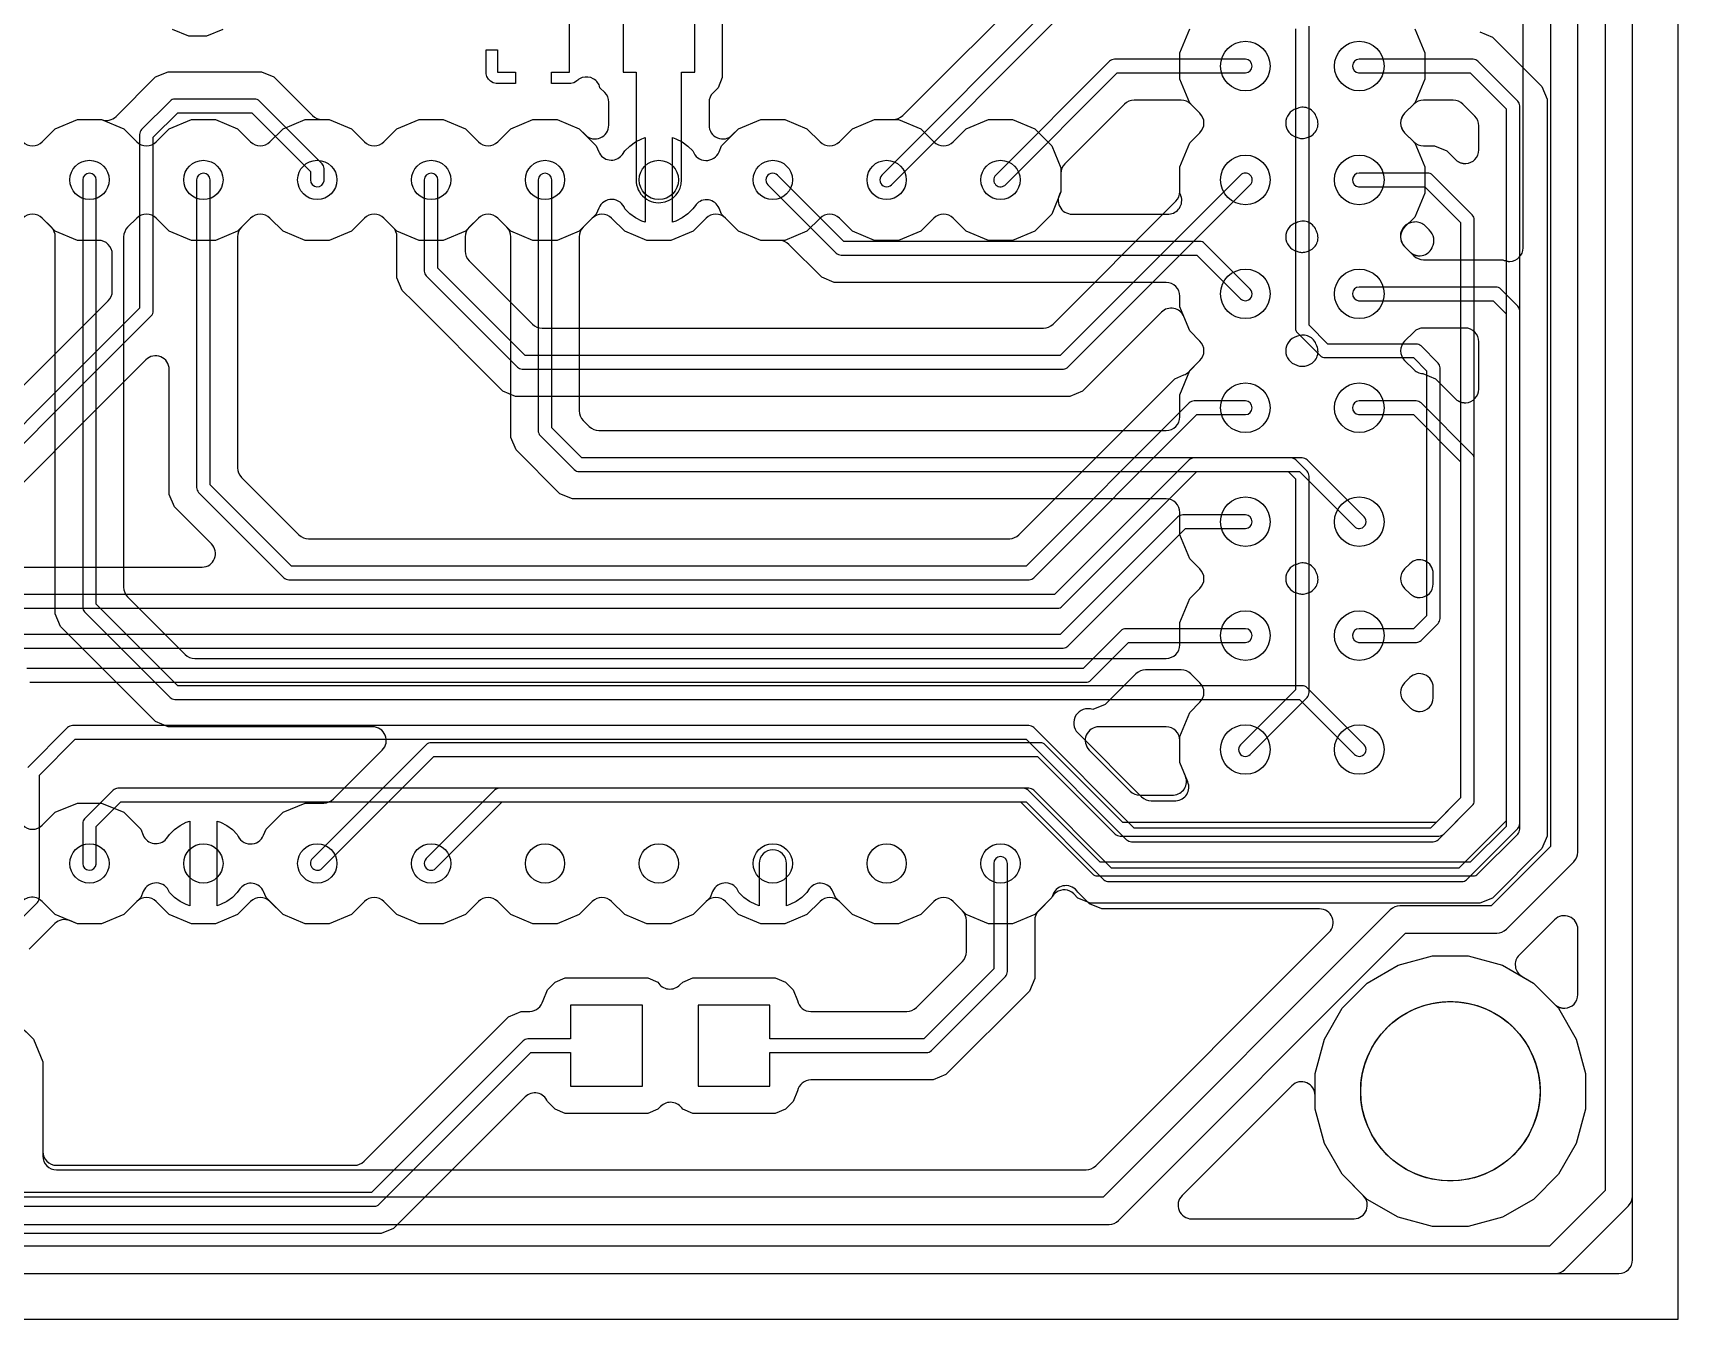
# Model space of a CAD drawing. Header units: millimetres. Extents: x 0 to 99.1, y 0 to 99.1.
# Drawn here: x 62.36 to 99.06, y 0 to 28.68 of the extents above; entities that cross this region are included whole.
import ezdxf

# ---------------------------------------------------------------- set-up
doc = ezdxf.new("R2010")
doc.units = ezdxf.units.MM

msp = doc.modelspace()

# ---------------------------------------------------------------- linework, layer by layer
at = {"layer": '16_copper'}
for points in [[(20.523, 1.016), (96.317, 1.016), (96.329, 1.017, 0.188703), (96.532, 1.105), (97.955, 2.528, 0.198912), (98.044, 2.743), (98.044, 50.597, 0.198912)], [(95.378, 50.495), (96.215, 49.658), (96.215, 10.54), (94.889, 9.214), (92.856, 9.214, 0.198912), (92.64, 9.124), (86.234, 2.718), (21.335, 2.718)], [(21.209, 2.108), (86.36, 2.108), (86.372, 2.109, 0.188703), (86.576, 2.197), (92.982, 8.604), (95.015, 8.604, 0.198912), (95.23, 8.693), (96.736, 10.198, 0.198912), (96.825, 10.414), (96.825, 49.784, 0.198912), (96.736, 50)], [(93.188, 28.768), (93.41, 28.231), (93.41, 27.649), (93.188, 27.112), (92.961, 26.886, 0.414216), (92.961, 26.454), (93.188, 26.228), (93.41, 25.691), (93.41, 25.109), (93.188, 24.572), (92.961, 24.346, 0.414216), (92.961, 23.914), (93.165, 23.711, 0.198912), (93.38, 23.622), (95.148, 23.622), (95.184, 23.607), (95.2, 23.602), (95.216, 23.596), (95.221, 23.595), (95.226, 23.593), (95.242, 23.59), (95.259, 23.587), (95.264, 23.586), (95.268, 23.585), (95.285, 23.585), (95.302, 23.584), (95.307, 23.584, 0.408115), (95.606, 23.888), (95.606, 34.914, 0.766173)], [(62.141, 26.251, 0.414216), (62.573, 26.251), (62.864, 26.542), (63.359, 26.747), (63.896, 26.747, 0.295471), (64.22, 26.817), (65.1, 27.697), (65.38, 27.813), (67.462, 27.813), (67.742, 27.697), (68.602, 26.837, 0.198912), (68.817, 26.747), (68.975, 26.747), (69.47, 26.542), (69.761, 26.251, 0.414216), (70.193, 26.251), (70.484, 26.542), (70.979, 26.747), (71.515, 26.747), (72.01, 26.542), (72.301, 26.251, 0.414216), (72.733, 26.251), (73.024, 26.542), (73.519, 26.747), (74.055, 26.747), (74.55, 26.542), (74.929, 26.163), (74.985, 26.029, 0.56302), (75.499, 25.951), (75.513, 25.967), (75.57, 26.046), (75.681, 26.157), (75.807, 26.248), (75.946, 26.319), (76.022, 26.344), (76.022, 25.4, 0.000054), (76.022, 25.4), (76.022, 24.456), (75.946, 24.481), (75.807, 24.552), (75.681, 24.643), (75.57, 24.754, 0.695724), (74.985, 24.771), (74.929, 24.637), (74.55, 24.258), (74.055, 24.053), (73.519, 24.053), (73.024, 24.258), (72.733, 24.549, 0.414216), (72.301, 24.549), (72.098, 24.346, 0.198912), (72.009, 24.13), (72.009, 23.81, 0.198912), (72.098, 23.594), (73.505, 22.187, 0.198912), (73.721, 22.098), (84.902, 22.098, 0.198912), (85.118, 22.187), (87.857, 24.926, 0.198912), (87.946, 25.142), (87.946, 25.691), (88.168, 26.228), (88.395, 26.454, 0.414216), (88.395, 26.886), (88.168, 27.112), (87.946, 27.649), (87.946, 28.231), (88.168, 28.768)], [(54.889, 12.256), (65.005, 22.371, 0.198912), (65.049, 22.479), (65.049, 26.353), (65.595, 26.899), (67.247, 26.899), (68.555, 25.591), (68.555, 25.4, 0.949951), (68.859, 25.384), (68.859, 25.4), (68.859, 25.654, 0.198912), (68.815, 25.762), (67.418, 27.159, 0.198912), (67.31, 27.203), (65.532, 27.203, 0.198912), (65.424, 27.159), (64.789, 26.524, 0.198912), (64.745, 26.416), (64.745, 22.542), (54.629, 12.427, 0.198912)], [(54.091, 12.751), (64.046, 22.705, 0.198912), (64.135, 22.921), (64.135, 23.748, 0.414214), (63.83, 24.053), (63.359, 24.053), (62.864, 24.258), (62.573, 24.549, 0.414216), (62.141, 24.549)], [(61.703, 8.528), (62.465, 9.29, 0.198912), (62.509, 9.398), (62.509, 12.129), (63.309, 12.929), (84.519, 12.929), (86.76, 10.687, 0.198912), (86.868, 10.643), (93.599, 10.643, 0.198912), (93.707, 10.687), (94.469, 11.449, 0.198912), (94.513, 11.557), (94.513, 19.177, 0.198912), (94.469, 19.285), (93.326, 20.428, 0.198912), (93.218, 20.472), (91.948, 20.472, 0.949951), (91.932, 20.168), (91.948, 20.168), (93.155, 20.168), (94.209, 19.114), (94.209, 11.62), (93.536, 10.947), (86.931, 10.947), (84.69, 13.189, 0.198912), (84.582, 13.233), (63.246, 13.233, 0.198912), (63.138, 13.189), (62.249, 12.3, 0.198912)], [(59.753, 15.85), (85.217, 15.85, 0.198912), (85.325, 15.894), (88.328, 18.898), (90.361, 18.898), (90.526, 18.733), (90.526, 14.033), (89.3, 12.808, 1), (89.516, 12.592), (90.786, 13.862, 0.198912), (90.83, 13.97), (90.83, 18.796, 0.198912), (90.786, 18.904), (90.532, 19.158, 0.198912), (90.424, 19.202), (88.265, 19.202, 0.198912), (88.157, 19.158), (85.154, 16.154), (59.69, 16.154, 0.198912)], [(60.515, 14.961), (85.344, 14.961, 0.198912), (85.452, 15.005), (88.074, 17.628), (89.408, 17.628, 1), (89.408, 17.932), (88.011, 17.932, 0.198912), (87.903, 17.888), (85.281, 15.265), (60.452, 15.265, 0.198912)], [(62.293, 14.199), (85.852, 14.199, 0.198912), (85.96, 14.243), (86.804, 15.088), (89.408, 15.088, 1), (89.408, 15.392), (86.741, 15.392, 0.198912), (86.633, 15.348), (85.789, 14.503), (62.23, 14.503, 0.198912)], [(61.991, 6.624), (62.377, 6.238), (62.586, 5.734), (62.586, 3.632, 0.414214), (62.89, 3.327), (85.855, 3.327, 0.198912), (86.071, 3.417), (91.278, 8.624, 0.668179), (91.062, 9.144), (86.208, 9.144), (85.928, 9.26), (85.671, 9.517, 0.615585), (85.12, 9.472), (85.089, 9.397), (84.71, 9.018), (84.215, 8.813), (83.679, 8.813), (83.184, 9.018), (82.893, 9.309, 0.414216), (82.461, 9.309), (82.17, 9.018), (81.675, 8.813), (81.139, 8.813), (80.644, 9.018), (80.265, 9.397), (80.209, 9.531, 0.56302), (79.695, 9.609), (79.681, 9.593), (79.624, 9.514), (79.513, 9.403), (79.387, 9.312), (79.248, 9.241), (79.172, 9.216), (79.172, 10.16, 1), (78.562, 10.16), (78.562, 9.216), (78.486, 9.241), (78.347, 9.312), (78.221, 9.403), (78.11, 9.514, 0.695724), (77.525, 9.531), (77.469, 9.397), (77.09, 9.018), (76.595, 8.813), (76.059, 8.813), (75.564, 9.018), (75.273, 9.309, 0.414216), (74.841, 9.309), (74.55, 9.018), (74.055, 8.813), (73.519, 8.813), (73.024, 9.018), (72.733, 9.309, 0.414216), (72.301, 9.309), (72.01, 9.018), (71.515, 8.813), (70.979, 8.813), (70.484, 9.018), (70.193, 9.309, 0.414216), (69.761, 9.309), (69.47, 9.018), (68.975, 8.813), (68.439, 8.813), (67.944, 9.018), (67.653, 9.309, 0.414216), (67.221, 9.309), (66.93, 9.018), (66.435, 8.813), (65.899, 8.813), (65.404, 9.018), (65.113, 9.309, 0.414216), (64.681, 9.309), (64.39, 9.018), (63.895, 8.813), (63.359, 8.813), (63.187, 8.884, 0.303351), (62.854, 8.818), (62.284, 8.247)]]:
    msp.add_lwpolyline(points, format="xyb", dxfattribs=at)
for points in [[(97.434, 50.471), (97.434, 2.869), (96.191, 1.626), (20.649, 1.626)], [(66.601, 28.754), (66.236, 28.603), (65.844, 28.603), (65.48, 28.754)]]:
    msp.add_lwpolyline(points, dxfattribs=at)
for points in [[(90.68, 26.325, 0.090259), (90.787, 26.344), (90.806, 26.353, 0.443307), (91.004, 26.779), (90.995, 26.798, 0.443218), (90.569, 26.996), (90.55, 26.987, 0.766696), (90.553, 26.352), (90.572, 26.343), (90.573, 26.343), (90.573, 26.343), (90.594, 26.337), (90.614, 26.331), (90.614, 26.331), (90.615, 26.331), (90.636, 26.328), (90.657, 26.325), (90.658, 26.325), (90.658, 26.325)], [(78.599, 24.053), (78.104, 24.258), (77.725, 24.637), (77.669, 24.771, 0.56302), (77.155, 24.849), (77.141, 24.833), (77.084, 24.754), (76.973, 24.643), (76.847, 24.552), (76.708, 24.481), (76.632, 24.456), (76.632, 25.4, 0.000054), (76.632, 25.4), (76.632, 26.344), (76.708, 26.319), (76.847, 26.248), (76.973, 26.157), (77.084, 26.046, 0.695724), (77.669, 26.029), (77.725, 26.163), (78.104, 26.542), (78.599, 26.747), (79.135, 26.747), (79.63, 26.542), (79.921, 26.251, 0.414216), (80.353, 26.251), (80.644, 26.542), (81.139, 26.747), (81.675, 26.747), (82.17, 26.542), (82.461, 26.251, 0.414216), (82.893, 26.251), (83.184, 26.542), (83.679, 26.747), (84.215, 26.747), (84.71, 26.542), (85.089, 26.163), (85.294, 25.668), (85.294, 25.132), (85.089, 24.637), (84.71, 24.258), (84.215, 24.053), (83.679, 24.053), (83.184, 24.258), (82.893, 24.549, 0.414216), (82.461, 24.549), (82.17, 24.258), (81.675, 24.053), (81.139, 24.053), (80.644, 24.258), (80.353, 24.549, 0.414216), (79.921, 24.549), (79.63, 24.258), (79.135, 24.053)], [(84.588, 16.485, 0.189183), (84.69, 16.529), (88.328, 20.168), (89.408, 20.168, 1), (89.408, 20.472), (88.265, 20.472, 0.198912), (88.157, 20.428), (84.519, 16.789), (68.135, 16.789), (66.319, 18.605), (66.319, 25.4, 1), (66.015, 25.4), (66.015, 18.542, 0.198912), (66.059, 18.434), (67.964, 16.529, 0.198912), (68.072, 16.485), (84.582, 16.485)], [(85.35, 21.184, 0.189183), (85.452, 21.228), (89.516, 25.292, 1), (89.3, 25.508), (85.281, 21.488), (73.342, 21.488), (71.399, 23.431), (71.399, 25.4, 1), (71.095, 25.4), (71.095, 23.368, 0.198912), (71.139, 23.26), (73.171, 21.228, 0.198912), (73.279, 21.184), (85.344, 21.184)], [(84.152, 17.4, 0.188703), (84.356, 17.488), (87.833, 20.966), (88.038, 21.051, 0.098493), (88.137, 21.117), (88.395, 21.374, 0.414214), (88.395, 21.806), (88.168, 22.032), (88.035, 22.354, 0.534513), (87.538, 22.452), (86.033, 20.947), (86.033, 20.947), (85.776, 20.69), (85.496, 20.574), (73.127, 20.574), (72.847, 20.69), (70.858, 22.679), (70.858, 22.679), (70.601, 22.936), (70.485, 23.216), (70.485, 24.13, 0.19891), (70.396, 24.346), (70.193, 24.549, 0.414216), (69.761, 24.549), (69.47, 24.258), (68.975, 24.053), (68.439, 24.053), (67.944, 24.258), (67.653, 24.549, 0.414216), (67.221, 24.549), (67.018, 24.346, 0.198912), (66.929, 24.13), (66.929, 18.984, 0.198912), (67.018, 18.768), (68.298, 17.488, 0.198912), (68.514, 17.399), (84.14, 17.399)], [(90.68, 23.785, 0.090259), (90.787, 23.804), (90.806, 23.813, 0.443307), (91.004, 24.239), (90.995, 24.258, 0.44341), (90.569, 24.456), (90.55, 24.447, 0.766696), (90.553, 23.812), (90.572, 23.803), (90.573, 23.803), (90.573, 23.803), (90.594, 23.797), (90.614, 23.791), (90.614, 23.791), (90.615, 23.791), (90.636, 23.788), (90.657, 23.785), (90.658, 23.785), (90.658, 23.785)], [(94.24, 9.754, 0.189183), (94.342, 9.798), (95.485, 10.941, 0.198912), (95.529, 11.049), (95.529, 22.479, 0.198912), (95.485, 22.587), (95.104, 22.968, 0.198912), (94.996, 23.012), (91.948, 23.012, 0.949951), (91.932, 22.708), (91.948, 22.708), (94.933, 22.708), (95.225, 22.416), (95.225, 11.112), (94.171, 10.058), (86.423, 10.058), (84.69, 11.792, 0.198912), (84.582, 11.836), (64.262, 11.836, 0.198912), (64.154, 11.792), (63.519, 11.157, 0.198912), (63.475, 11.049), (63.475, 10.16, 0.949951), (63.779, 10.144), (63.779, 10.16), (63.779, 10.986), (64.325, 11.532), (84.519, 11.532), (86.252, 9.798, 0.198912), (86.36, 9.754), (94.234, 9.754)], [(94.322, 20.432, 0.402722), (94.615, 20.736), (94.615, 21.793, 0.414214), (94.31, 22.098), (93.38, 22.098, 0.19891), (93.165, 22.009), (92.961, 21.806, 0.414216), (92.961, 21.374), (93.165, 21.171, 0.071736), (93.234, 21.119), (93.245, 21.114, 0.098797), (93.368, 21.083), (93.65, 20.966), (94.095, 20.521), (94.103, 20.514), (94.111, 20.506), (94.12, 20.499), (94.128, 20.492), (94.137, 20.486), (94.146, 20.48), (94.155, 20.475), (94.164, 20.469), (94.175, 20.464), (94.185, 20.459), (94.194, 20.455), (94.204, 20.451), (94.215, 20.448), (94.225, 20.444), (94.236, 20.441), (94.246, 20.439), (94.257, 20.437), (94.268, 20.435), (94.279, 20.434), (94.289, 20.432), (94.3, 20.432), (94.312, 20.432)], [(90.68, 21.245, 0.090259), (90.787, 21.264), (90.806, 21.273, 0.443307), (91.004, 21.699), (90.995, 21.718, 0.443218), (90.569, 21.916), (90.55, 21.907, 0.766696), (90.553, 21.272), (90.572, 21.263), (90.573, 21.263), (90.573, 21.263), (90.594, 21.257), (90.614, 21.251), (90.614, 21.251), (90.615, 21.251), (90.636, 21.248), (90.657, 21.245), (90.658, 21.245), (90.658, 21.245)], [(66.143, 16.765, 0.654877), (66.347, 17.284), (65.521, 18.11), (65.405, 18.39), (65.405, 21.174, 0.668179), (64.885, 21.389), (60.78, 17.284, 0.668179), (60.995, 16.764), (66.132, 16.764)], [(93.306, 16.089, 0.402722), (93.599, 16.393), (93.599, 16.627, 0.668179), (93.079, 16.843), (92.961, 16.726, 0.414209), (92.961, 16.294), (93.079, 16.177), (93.087, 16.17), (93.095, 16.162), (93.104, 16.155), (93.112, 16.149), (93.121, 16.142), (93.13, 16.136), (93.139, 16.131), (93.148, 16.125), (93.159, 16.12), (93.169, 16.115), (93.178, 16.111), (93.188, 16.107), (93.199, 16.104), (93.209, 16.1), (93.22, 16.098), (93.23, 16.095), (93.241, 16.093), (93.252, 16.091), (93.263, 16.09), (93.273, 16.089), (93.284, 16.089), (93.296, 16.088)], [(87.86, 11.558, 0.516802), (88.124, 11.978), (87.946, 12.409), (87.946, 12.991), (88.168, 13.528), (88.395, 13.754, 0.414214), (88.395, 14.186), (88.191, 14.389, 0.198914), (87.976, 14.478), (87.183, 14.478, 0.198912), (86.967, 14.389), (86.284, 13.705), (86.004, 13.589, 0.808709), (85.672, 13.069), (87.094, 11.646, 0.198912), (87.31, 11.557), (87.843, 11.557)], [(93.306, 13.549, 0.402722), (93.599, 13.853), (93.599, 14.087, 0.668179), (93.079, 14.303), (92.961, 14.186, 0.414209), (92.961, 13.754), (93.079, 13.637), (93.087, 13.63), (93.095, 13.622), (93.104, 13.615), (93.112, 13.609), (93.121, 13.602), (93.13, 13.596), (93.139, 13.591), (93.148, 13.585), (93.159, 13.58), (93.169, 13.575), (93.178, 13.571), (93.188, 13.567), (93.199, 13.564), (93.209, 13.56), (93.22, 13.558), (93.23, 13.555), (93.241, 13.553), (93.252, 13.551), (93.263, 13.55), (93.273, 13.549), (93.284, 13.549), (93.296, 13.548)], [(96.532, 6.932, 0.402722), (96.825, 7.236), (96.825, 8.69, 0.668181), (96.304, 8.905), (95.833, 8.434), (95.833, 8.434), (95.517, 8.118, 0.493146), (95.58, 7.639), (95.832, 7.493), (96.304, 7.021), (96.313, 7.013), (96.321, 7.005), (96.329, 6.999), (96.337, 6.992), (96.347, 6.986), (96.356, 6.979), (96.365, 6.974), (96.374, 6.969), (96.384, 6.964), (96.394, 6.959), (96.404, 6.955), (96.414, 6.951), (96.425, 6.947), (96.435, 6.944), (96.446, 6.941), (96.456, 6.938), (96.467, 6.937), (96.478, 6.934), (96.488, 6.934), (96.499, 6.932), (96.51, 6.932), (96.521, 6.932)], [(91.835, 2.236, 0.654879), (92.039, 2.756), (91.567, 3.228), (91.17, 3.916), (90.964, 4.683), (90.964, 4.988, 0.668179), (90.444, 5.204), (87.996, 2.756, 0.668179), (88.211, 2.235), (91.824, 2.235)]]:
    msp.add_lwpolyline(points, format="xyb", close=True, dxfattribs=at)
at = {"layer": '1_copper'}
for points in [[(1.321, 1.016), (97.739, 1.016, 0.414214), (98.044, 1.321), (98.044, 97.739, 0.414214), (97.739, 98.044), (21.863, 98.044, 0.534511)], [(77.74, 29.723), (77.74, 27.681), (77.647, 27.457), (77.534, 27.344, 0.198914), (77.445, 27.128), (77.445, 26.619, 0.668181), (77.965, 26.404), (78.104, 26.542), (78.599, 26.747), (79.135, 26.747), (79.63, 26.542), (79.921, 26.251, 0.414216), (80.353, 26.251), (80.644, 26.542), (81.139, 26.747), (81.551, 26.747, 0.198912), (81.766, 26.837), (84.785, 29.856)], [(62.141, 26.251, 0.414216), (62.573, 26.251), (62.864, 26.542), (63.359, 26.747), (63.895, 26.747), (64.39, 26.542), (64.681, 26.251, 0.414216), (65.113, 26.251), (65.404, 26.542), (65.899, 26.747), (66.435, 26.747), (66.93, 26.542), (67.221, 26.251, 0.414216), (67.653, 26.251), (67.944, 26.542), (68.439, 26.747), (68.975, 26.747), (69.47, 26.542), (69.761, 26.251, 0.414216), (70.193, 26.251), (70.484, 26.542), (70.979, 26.747), (71.515, 26.747), (72.01, 26.542), (72.301, 26.251, 0.414216), (72.733, 26.251), (73.024, 26.542), (73.519, 26.747), (74.055, 26.747), (74.55, 26.542), (74.689, 26.404, 0.668181), (75.209, 26.619), (75.209, 27.134, 0.198914), (75.12, 27.35), (75.013, 27.457, 0.443547), (74.617, 27.681), (74.601, 27.677, 0.099243), (74.495, 27.607), (74.486, 27.599), (74.428, 27.565), (74.363, 27.548), (73.93, 27.548), (73.93, 27.802), (74.33, 27.802), (74.33, 29.602)], [(85.109, 29.318), (81.299, 25.508, 1), (81.515, 25.292), (85.28, 29.058)], [(94.64, 28.702), (94.92, 28.586), (96.023, 27.483), (96.139, 27.203), (96.139, 10.77), (96.023, 10.49), (94.92, 9.387), (94.64, 9.271), (85.954, 9.271), (85.674, 9.387), (85.58, 9.481, 0.369591), (85.185, 9.511), (85.181, 9.509, 0.111043), (85.092, 9.399), (84.798, 9.106, 0.198912), (84.709, 8.89), (84.709, 7.595), (84.593, 7.315), (82.728, 5.45), (82.448, 5.334), (79.717, 5.334, 0.341723), (79.419, 5.09), (79.32, 4.849), (79.148, 4.678), (78.924, 4.585), (77.082, 4.585), (76.858, 4.678, 0.497723), (76.365, 4.739), (76.304, 4.678), (76.08, 4.585), (74.238, 4.585), (74.014, 4.678), (73.842, 4.849, 0.542115), (73.342, 4.955), (70.409, 2.021), (70.129, 1.905), (59.665, 1.905)], [(90.526, 28.766), (90.526, 22.098, 0.198912), (90.57, 21.99), (91.078, 21.482, 0.198912), (91.186, 21.438), (93.155, 21.438), (93.447, 21.146), (93.447, 15.684), (93.155, 15.392), (91.948, 15.392, 0.949951), (91.932, 15.088), (91.948, 15.088), (93.218, 15.088), (93.224, 15.088, 0.189183), (93.326, 15.132), (93.707, 15.513, 0.198912), (93.751, 15.621), (93.751, 21.209, 0.198912), (93.707, 21.317), (93.326, 21.698, 0.198912), (93.218, 21.742), (91.249, 21.742), (90.83, 22.161), (90.83, 28.829, 0.198912)], [(62.065, 6.549), (62.377, 6.238), (62.586, 5.734), (62.586, 3.734, 0.414214), (62.89, 3.429), (69.535, 3.429, 0.198912), (69.751, 3.518), (72.974, 6.742), (73.254, 6.858), (73.445, 6.858, 0.341723), (73.743, 7.102), (73.842, 7.343), (74.014, 7.514), (74.238, 7.607), (76.08, 7.607), (76.304, 7.514, 0.497727), (76.797, 7.453), (76.858, 7.514), (77.082, 7.607), (78.924, 7.607), (79.148, 7.514), (79.32, 7.343), (79.419, 7.102, 0.356757), (79.717, 6.858), (81.854, 6.858, 0.198912), (82.07, 6.947), (83.096, 7.973, 0.198912), (83.185, 8.189), (83.185, 8.89, 0.198912), (83.096, 9.106), (82.893, 9.309, 0.414216), (82.461, 9.309), (82.17, 9.018), (81.675, 8.813), (81.139, 8.813), (80.644, 9.018), (80.353, 9.309, 0.414216), (79.921, 9.309), (79.63, 9.018), (79.135, 8.813), (78.599, 8.813), (78.104, 9.018), (77.813, 9.309, 0.414216), (77.381, 9.309), (77.09, 9.018), (76.595, 8.813), (76.059, 8.813), (75.564, 9.018), (75.273, 9.309, 0.414216), (74.841, 9.309), (74.55, 9.018), (74.055, 8.813), (73.519, 8.813), (73.024, 9.018), (72.733, 9.309, 0.414216), (72.301, 9.309), (72.01, 9.018), (71.515, 8.813), (70.979, 8.813), (70.484, 9.018), (70.193, 9.309, 0.414216), (69.761, 9.309), (69.47, 9.018), (68.975, 8.813), (68.439, 8.813), (67.944, 9.018), (67.565, 9.397), (67.509, 9.531, 0.56302), (66.995, 9.609), (66.981, 9.593), (66.924, 9.514), (66.813, 9.403), (66.687, 9.312), (66.548, 9.241), (66.472, 9.216), (66.472, 10.16, 0.000054), (66.472, 10.16), (66.472, 11.104), (66.548, 11.079), (66.687, 11.008), (66.813, 10.917), (66.924, 10.806, 0.695724), (67.509, 10.789), (67.565, 10.923), (67.944, 11.302), (68.439, 11.507), (68.851, 11.507, 0.198912), (69.066, 11.597), (70.157, 12.688, 0.668179), (69.942, 13.208), (65.38, 13.208), (65.1, 13.324), (62.981, 15.443), (62.865, 15.723), (62.865, 24.13, 0.19891), (62.776, 24.346), (62.573, 24.549, 0.414216), (62.141, 24.549)], [(62.141, 11.011, 0.414216), (62.573, 11.011), (62.864, 11.302), (63.359, 11.507), (63.895, 11.507), (64.39, 11.302), (64.769, 10.923), (64.825, 10.789, 0.56302), (65.339, 10.711), (65.353, 10.727), (65.41, 10.806), (65.521, 10.917), (65.647, 11.008), (65.786, 11.079), (65.862, 11.104), (65.862, 10.16, 0.000054), (65.862, 10.16), (65.862, 9.216), (65.786, 9.241), (65.647, 9.312), (65.521, 9.403), (65.41, 9.514, 0.695724), (64.825, 9.531), (64.769, 9.397), (64.39, 9.018), (63.895, 8.813), (63.359, 8.813), (62.864, 9.018), (62.573, 9.309, 0.528908), (62.057, 9.224)]]:
    msp.add_lwpolyline(points, format="xyb", dxfattribs=at)
for points in [[(76.374, 24.894, 0.38717), (76.835, 25.4), (76.835, 27.802), (77.13, 27.802), (77.13, 29.602), (75.53, 29.602), (75.53, 27.802), (75.819, 27.802), (75.819, 25.4), (75.822, 25.344), (75.831, 25.288), (75.847, 25.234), (75.868, 25.182), (75.895, 25.132), (75.927, 25.086), (75.965, 25.044), (76.006, 25.006), (76.052, 24.973), (76.101, 24.945), (76.153, 24.923), (76.206, 24.907), (76.262, 24.896), (76.318, 24.892)], [(94.494, 9.881, 0.189183), (94.596, 9.925), (95.485, 10.814, 0.198912), (95.529, 10.922), (95.529, 27.051, 0.198912), (95.485, 27.159), (94.596, 28.048, 0.198912), (94.488, 28.092), (91.948, 28.092, 0.949951), (91.932, 27.788), (91.948, 27.788), (94.425, 27.788), (95.225, 26.988), (95.225, 10.985), (94.425, 10.185), (86.169, 10.185), (84.563, 11.792, 0.198912), (84.455, 11.836), (72.771, 11.836, 0.198912), (72.663, 11.792), (71.139, 10.268, 1), (71.355, 10.052), (72.834, 11.532), (84.392, 11.532), (85.998, 9.925, 0.198912), (86.106, 9.881), (94.488, 9.881)], [(83.989, 25.253, 0.127645), (84.055, 25.292), (86.55, 27.788), (89.408, 27.788, 1), (89.408, 28.092), (86.487, 28.092, 0.198912), (86.379, 28.048), (83.839, 25.508), (83.82, 25.484), (83.805, 25.457), (83.797, 25.427), (83.795, 25.396), (83.799, 25.366), (83.808, 25.336), (83.824, 25.31), (83.845, 25.287), (83.87, 25.269), (83.898, 25.256), (83.928, 25.249), (83.958, 25.248)], [(87.702, 24.639, 0.498794), (87.972, 25.043), (87.966, 25.059), (87.946, 25.109), (87.946, 25.691), (88.168, 26.228), (88.395, 26.454, 0.414216), (88.395, 26.886), (88.191, 27.089, 0.198912), (87.976, 27.178), (86.929, 27.178, 0.198912), (86.713, 27.089), (85.384, 25.759, 0.198912), (85.294, 25.544), (85.294, 25.132, 0.618482), (85.546, 24.638), (87.685, 24.638)], [(94.322, 25.766, 0.402722), (94.615, 26.07), (94.615, 26.609, 0.198912), (94.526, 26.825), (94.262, 27.089, 0.198912), (94.046, 27.178), (93.38, 27.178, 0.198912), (93.165, 27.089), (92.961, 26.886, 0.414211), (92.961, 26.454), (93.165, 26.251, 0.198914), (93.38, 26.162), (93.624, 26.162), (93.904, 26.046), (94.095, 25.855), (94.103, 25.848), (94.111, 25.84), (94.12, 25.833), (94.128, 25.826), (94.137, 25.82), (94.146, 25.814), (94.155, 25.809), (94.164, 25.803), (94.175, 25.798), (94.185, 25.793), (94.194, 25.789), (94.204, 25.785), (94.215, 25.782), (94.225, 25.778), (94.236, 25.775), (94.246, 25.773), (94.257, 25.771), (94.268, 25.769), (94.279, 25.768), (94.289, 25.766), (94.3, 25.766), (94.312, 25.766)], [(91.982, 12.552, 0.588813), (92.056, 12.808), (90.786, 14.078, 0.198912), (90.678, 14.122), (65.595, 14.122), (63.779, 15.938), (63.779, 25.4, 1), (63.475, 25.4), (63.475, 15.875, 0.198912), (63.519, 15.767), (65.424, 13.862, 0.198912), (65.532, 13.818), (90.615, 13.818), (91.84, 12.592), (91.864, 12.573), (91.891, 12.558), (91.921, 12.55), (91.952, 12.548)], [(68.749, 10.013, 0.127645), (68.815, 10.052), (71.31, 12.548), (84.773, 12.548), (86.506, 10.814, 0.198912), (86.614, 10.77), (93.726, 10.77, 0.198912), (93.834, 10.814), (94.469, 11.449, 0.198912), (94.513, 11.557), (94.513, 24.511, 0.198912), (94.469, 24.619), (93.58, 25.508, 0.198912), (93.472, 25.552), (91.948, 25.552, 0.949951), (91.932, 25.248), (91.948, 25.248), (93.409, 25.248), (94.209, 24.448), (94.209, 11.62), (93.663, 11.074), (86.677, 11.074), (84.944, 12.808, 0.198912), (84.836, 12.852), (71.247, 12.852, 0.198912), (71.139, 12.808), (68.599, 10.268), (68.58, 10.244), (68.565, 10.217), (68.557, 10.187), (68.555, 10.156), (68.559, 10.126), (68.568, 10.096), (68.584, 10.07), (68.605, 10.047), (68.63, 10.029), (68.658, 10.016), (68.688, 10.009), (68.718, 10.008)], [(91.982, 17.632, 0.588813), (92.056, 17.888), (90.786, 19.158, 0.198912), (90.678, 19.202), (74.612, 19.202), (73.939, 19.875), (73.939, 25.4, 1), (73.635, 25.4), (73.635, 19.812, 0.198912), (73.679, 19.704), (74.441, 18.942, 0.198912), (74.549, 18.898), (90.615, 18.898), (91.84, 17.672), (91.864, 17.653), (91.891, 17.638), (91.921, 17.63), (91.952, 17.628)], [(89.442, 22.712, 0.588813), (89.516, 22.968), (88.5, 23.984, 0.198912), (88.392, 24.028), (80.454, 24.028), (78.975, 25.508, 1), (78.759, 25.292), (80.283, 23.768, 0.198912), (80.391, 23.724), (88.329, 23.724), (89.3, 22.752), (89.324, 22.733), (89.351, 22.718), (89.381, 22.71), (89.412, 22.708)], [(87.642, 14.732, 0.413526), (87.946, 15.037), (87.946, 15.531), (88.168, 16.068), (88.395, 16.294, 0.414216), (88.395, 16.726), (88.168, 16.952), (87.946, 17.489), (87.946, 17.983, 0.414214), (87.641, 18.288), (74.397, 18.288), (74.117, 18.404), (73.141, 19.38), (73.025, 19.66), (73.025, 24.13, 0.198912), (72.936, 24.346), (72.733, 24.549, 0.414214), (72.301, 24.549), (72.01, 24.258), (71.515, 24.053), (70.979, 24.053), (70.484, 24.258), (70.193, 24.549, 0.414216), (69.761, 24.549), (69.47, 24.258), (68.975, 24.053), (68.439, 24.053), (67.944, 24.258), (67.653, 24.549, 0.414216), (67.221, 24.549), (66.93, 24.258), (66.435, 24.053), (65.899, 24.053), (65.404, 24.258), (65.113, 24.549, 0.414216), (64.681, 24.549), (64.478, 24.346, 0.198912), (64.389, 24.13), (64.389, 16.317, 0.198912), (64.478, 16.101), (65.758, 14.821, 0.198912), (65.974, 14.732), (87.641, 14.732)], [(87.642, 19.812, 0.413526), (87.946, 20.117), (87.946, 20.611), (88.168, 21.148), (88.395, 21.374, 0.414216), (88.395, 21.806), (88.168, 22.032), (87.946, 22.569), (87.946, 22.809, 0.414214), (87.641, 23.114), (80.239, 23.114), (79.959, 23.23), (79.226, 23.963, 0.198912), (79.011, 24.053), (78.599, 24.053), (78.104, 24.258), (77.813, 24.549, 0.414216), (77.381, 24.549), (77.09, 24.258), (76.595, 24.053), (76.059, 24.053), (75.564, 24.258), (75.273, 24.549, 0.414214), (74.841, 24.549), (74.638, 24.346, 0.198914), (74.549, 24.13), (74.549, 20.254, 0.198912), (74.638, 20.038), (74.775, 19.901, 0.198912), (74.991, 19.812), (87.641, 19.812)], [(93.306, 23.709, 0.285154), (93.572, 23.888), (93.576, 23.898, 0.345438), (93.51, 24.285), (93.421, 24.374, 0.219446), (93.181, 24.462), (93.16, 24.459, 0.650037), (92.961, 23.914), (93.079, 23.797), (93.087, 23.79), (93.095, 23.782), (93.104, 23.775), (93.112, 23.769), (93.121, 23.762), (93.13, 23.756), (93.139, 23.751), (93.148, 23.745), (93.159, 23.74), (93.169, 23.735), (93.178, 23.731), (93.188, 23.727), (93.199, 23.724), (93.209, 23.72), (93.22, 23.718), (93.23, 23.715), (93.241, 23.713), (93.252, 23.711), (93.263, 23.71), (93.273, 23.709), (93.284, 23.709), (93.296, 23.708)], [(90.68, 16.165, 0.090259), (90.787, 16.184), (90.806, 16.193, 0.443131), (91.004, 16.619), (90.995, 16.638, 0.443217), (90.569, 16.836), (90.55, 16.827, 0.766075), (90.552, 16.192), (90.572, 16.183), (90.573, 16.183), (90.573, 16.183), (90.594, 16.177), (90.614, 16.171), (90.614, 16.171), (90.615, 16.171), (90.636, 16.168), (90.657, 16.165), (90.658, 16.165), (90.658, 16.165)], [(93.306, 13.549, 0.402722), (93.599, 13.853), (93.599, 14.087, 0.668179), (93.079, 14.303), (92.961, 14.186, 0.414209), (92.961, 13.754), (93.079, 13.637), (93.087, 13.63), (93.095, 13.622), (93.104, 13.615), (93.112, 13.609), (93.121, 13.602), (93.13, 13.596), (93.139, 13.591), (93.148, 13.585), (93.159, 13.58), (93.169, 13.575), (93.178, 13.571), (93.188, 13.567), (93.199, 13.564), (93.209, 13.56), (93.22, 13.558), (93.23, 13.555), (93.241, 13.553), (93.252, 13.551), (93.263, 13.55), (93.273, 13.549), (93.284, 13.549), (93.296, 13.548)], [(87.807, 11.685, 0.516802), (88.072, 12.105), (87.946, 12.409), (87.946, 12.903, 0.414214), (87.641, 13.208), (86.141, 13.208, 0.668179), (85.926, 12.688), (86.84, 11.773, 0.198912), (87.056, 11.684), (87.79, 11.684)], [(78.803, 5.944), (82.296, 5.944, 0.198912), (82.404, 5.988), (84.055, 7.639, 0.198912), (84.099, 7.747), (84.099, 10.16, 1), (83.795, 10.16), (83.795, 7.81), (82.233, 6.248), (78.803, 6.248), (78.803, 6.998), (77.203, 6.998), (77.203, 5.195), (78.803, 5.195)], [(69.983, 2.515, 0.189183), (70.085, 2.559), (73.469, 5.944), (74.359, 5.944), (74.359, 5.195), (75.959, 5.195), (75.959, 6.998), (74.359, 6.998), (74.359, 6.248), (73.406, 6.248, 0.198912), (73.298, 6.204), (69.914, 2.819), (59.88, 2.819), (59.255, 3.444, 0.164993), (59.436, 3.9), (59.436, 5.498, 0.95208), (57.912, 5.498), (57.912, 3.9, 0.541051), (59.014, 3.255), (59.709, 2.559, 0.198912), (59.817, 2.515), (69.977, 2.515)]]:
    msp.add_lwpolyline(points, format="xyb", close=True, dxfattribs=at)
msp.add_lwpolyline([(66.6, 28.754), (66.236, 28.603), (65.844, 28.603), (65.48, 28.754)], dxfattribs=at)
for points in [[(72.697, 27.548), (72.632, 27.565), (72.574, 27.599), (72.527, 27.646), (72.493, 27.704), (72.476, 27.769), (72.476, 28.302), (72.73, 28.302), (72.73, 27.802), (73.13, 27.802), (73.13, 27.548)], [(93.583, 2.064), (92.816, 2.27), (92.128, 2.667), (91.567, 3.228), (91.17, 3.916), (90.964, 4.683), (90.964, 5.477), (91.17, 6.244), (91.567, 6.932), (92.128, 7.493), (92.816, 7.89), (93.583, 8.096), (94.377, 8.096), (95.144, 7.89), (95.832, 7.493), (96.393, 6.932), (96.79, 6.244), (96.996, 5.477), (96.996, 4.683), (96.79, 3.916), (96.393, 3.228), (95.832, 2.667), (95.144, 2.27), (94.377, 2.064)]]:
    msp.add_lwpolyline(points, close=True, dxfattribs=at)
at = {"layer": 'drills_NPTH'}
msp.add_circle((93.98, 5.08), 2, dxfattribs=at)
at = {"layer": 'drills_PTH'}
for centre, radius in [((89.408, 27.94), 0.553), ((91.948, 27.94), 0.553), ((63.627, 25.4), 0.438), ((66.167, 25.4), 0.438), ((68.707, 25.4), 0.438), ((71.247, 25.4), 0.438), ((73.787, 25.4), 0.438), ((76.327, 25.4), 0.438), ((78.867, 25.4), 0.438), ((81.407, 25.4), 0.438), ((83.947, 25.4), 0.438), ((89.408, 25.4), 0.553), ((91.948, 25.4), 0.553), ((89.408, 22.86), 0.553), ((91.948, 22.86), 0.553), ((89.408, 20.32), 0.553), ((91.948, 20.32), 0.553), ((89.408, 17.78), 0.553), ((91.948, 17.78), 0.553), ((89.408, 15.24), 0.553), ((91.948, 15.24), 0.553), ((89.408, 12.7), 0.553), ((91.948, 12.7), 0.553), ((63.627, 10.16), 0.438), ((66.167, 10.16), 0.438), ((68.707, 10.16), 0.438), ((71.247, 10.16), 0.438), ((73.787, 10.16), 0.438), ((76.327, 10.16), 0.438), ((78.867, 10.16), 0.438), ((81.407, 10.16), 0.438), ((83.947, 10.16), 0.438)]:
    msp.add_circle(centre, radius, dxfattribs=at)
at = {"layer": 'holes'}
msp.add_lwpolyline([(95.98, 5.02), (95.973, 4.899), (95.958, 4.779), (95.936, 4.66), (95.907, 4.543), (95.871, 4.427), (95.829, 4.314), (95.779, 4.204), (95.723, 4.097), (95.66, 3.994), (95.592, 3.894), (95.517, 3.799), (95.437, 3.709), (95.351, 3.623), (95.261, 3.543), (95.166, 3.468), (95.066, 3.4), (94.963, 3.337), (94.856, 3.281), (94.746, 3.231), (94.633, 3.189), (94.517, 3.153), (94.4, 3.124), (94.281, 3.102), (94.161, 3.087), (94.04, 3.08), (93.92, 3.08), (93.799, 3.087), (93.679, 3.102), (93.56, 3.124), (93.443, 3.153), (93.327, 3.189), (93.214, 3.231), (93.104, 3.281), (92.997, 3.337), (92.894, 3.4), (92.794, 3.468), (92.699, 3.543), (92.609, 3.623), (92.523, 3.709), (92.443, 3.799), (92.368, 3.894), (92.3, 3.994), (92.237, 4.097), (92.181, 4.204), (92.131, 4.314), (92.089, 4.427), (92.053, 4.543), (92.024, 4.66), (92.002, 4.779), (91.987, 4.899), (91.98, 5.02), (91.98, 5.14), (91.987, 5.261), (92.002, 5.381), (92.024, 5.5), (92.053, 5.617), (92.089, 5.733), (92.131, 5.846), (92.181, 5.956), (92.237, 6.063), (92.3, 6.166), (92.368, 6.266), (92.443, 6.361), (92.523, 6.451), (92.609, 6.537), (92.699, 6.617), (92.794, 6.692), (92.894, 6.76), (92.997, 6.823), (93.104, 6.879), (93.214, 6.929), (93.327, 6.971), (93.443, 7.007), (93.56, 7.036), (93.679, 7.058), (93.799, 7.073), (93.92, 7.08), (94.04, 7.08), (94.161, 7.073), (94.281, 7.058), (94.4, 7.036), (94.517, 7.007), (94.633, 6.971), (94.746, 6.929), (94.856, 6.879), (94.963, 6.823), (95.066, 6.76), (95.166, 6.692), (95.261, 6.617), (95.351, 6.537), (95.437, 6.451), (95.517, 6.361), (95.592, 6.266), (95.66, 6.166), (95.723, 6.063), (95.779, 5.956), (95.829, 5.846), (95.871, 5.733), (95.907, 5.617), (95.936, 5.5), (95.958, 5.381), (95.973, 5.261), (95.98, 5.14), (95.98, 5.02)], close=True, dxfattribs=at)
at = {"layer": 'outline'}
msp.add_lwpolyline([(0, 0), (99.06, 0), (99.06, 99.06), (0, 99.06), (0, 0)], close=True, dxfattribs=at)

doc.saveas('drawing.dxf')
